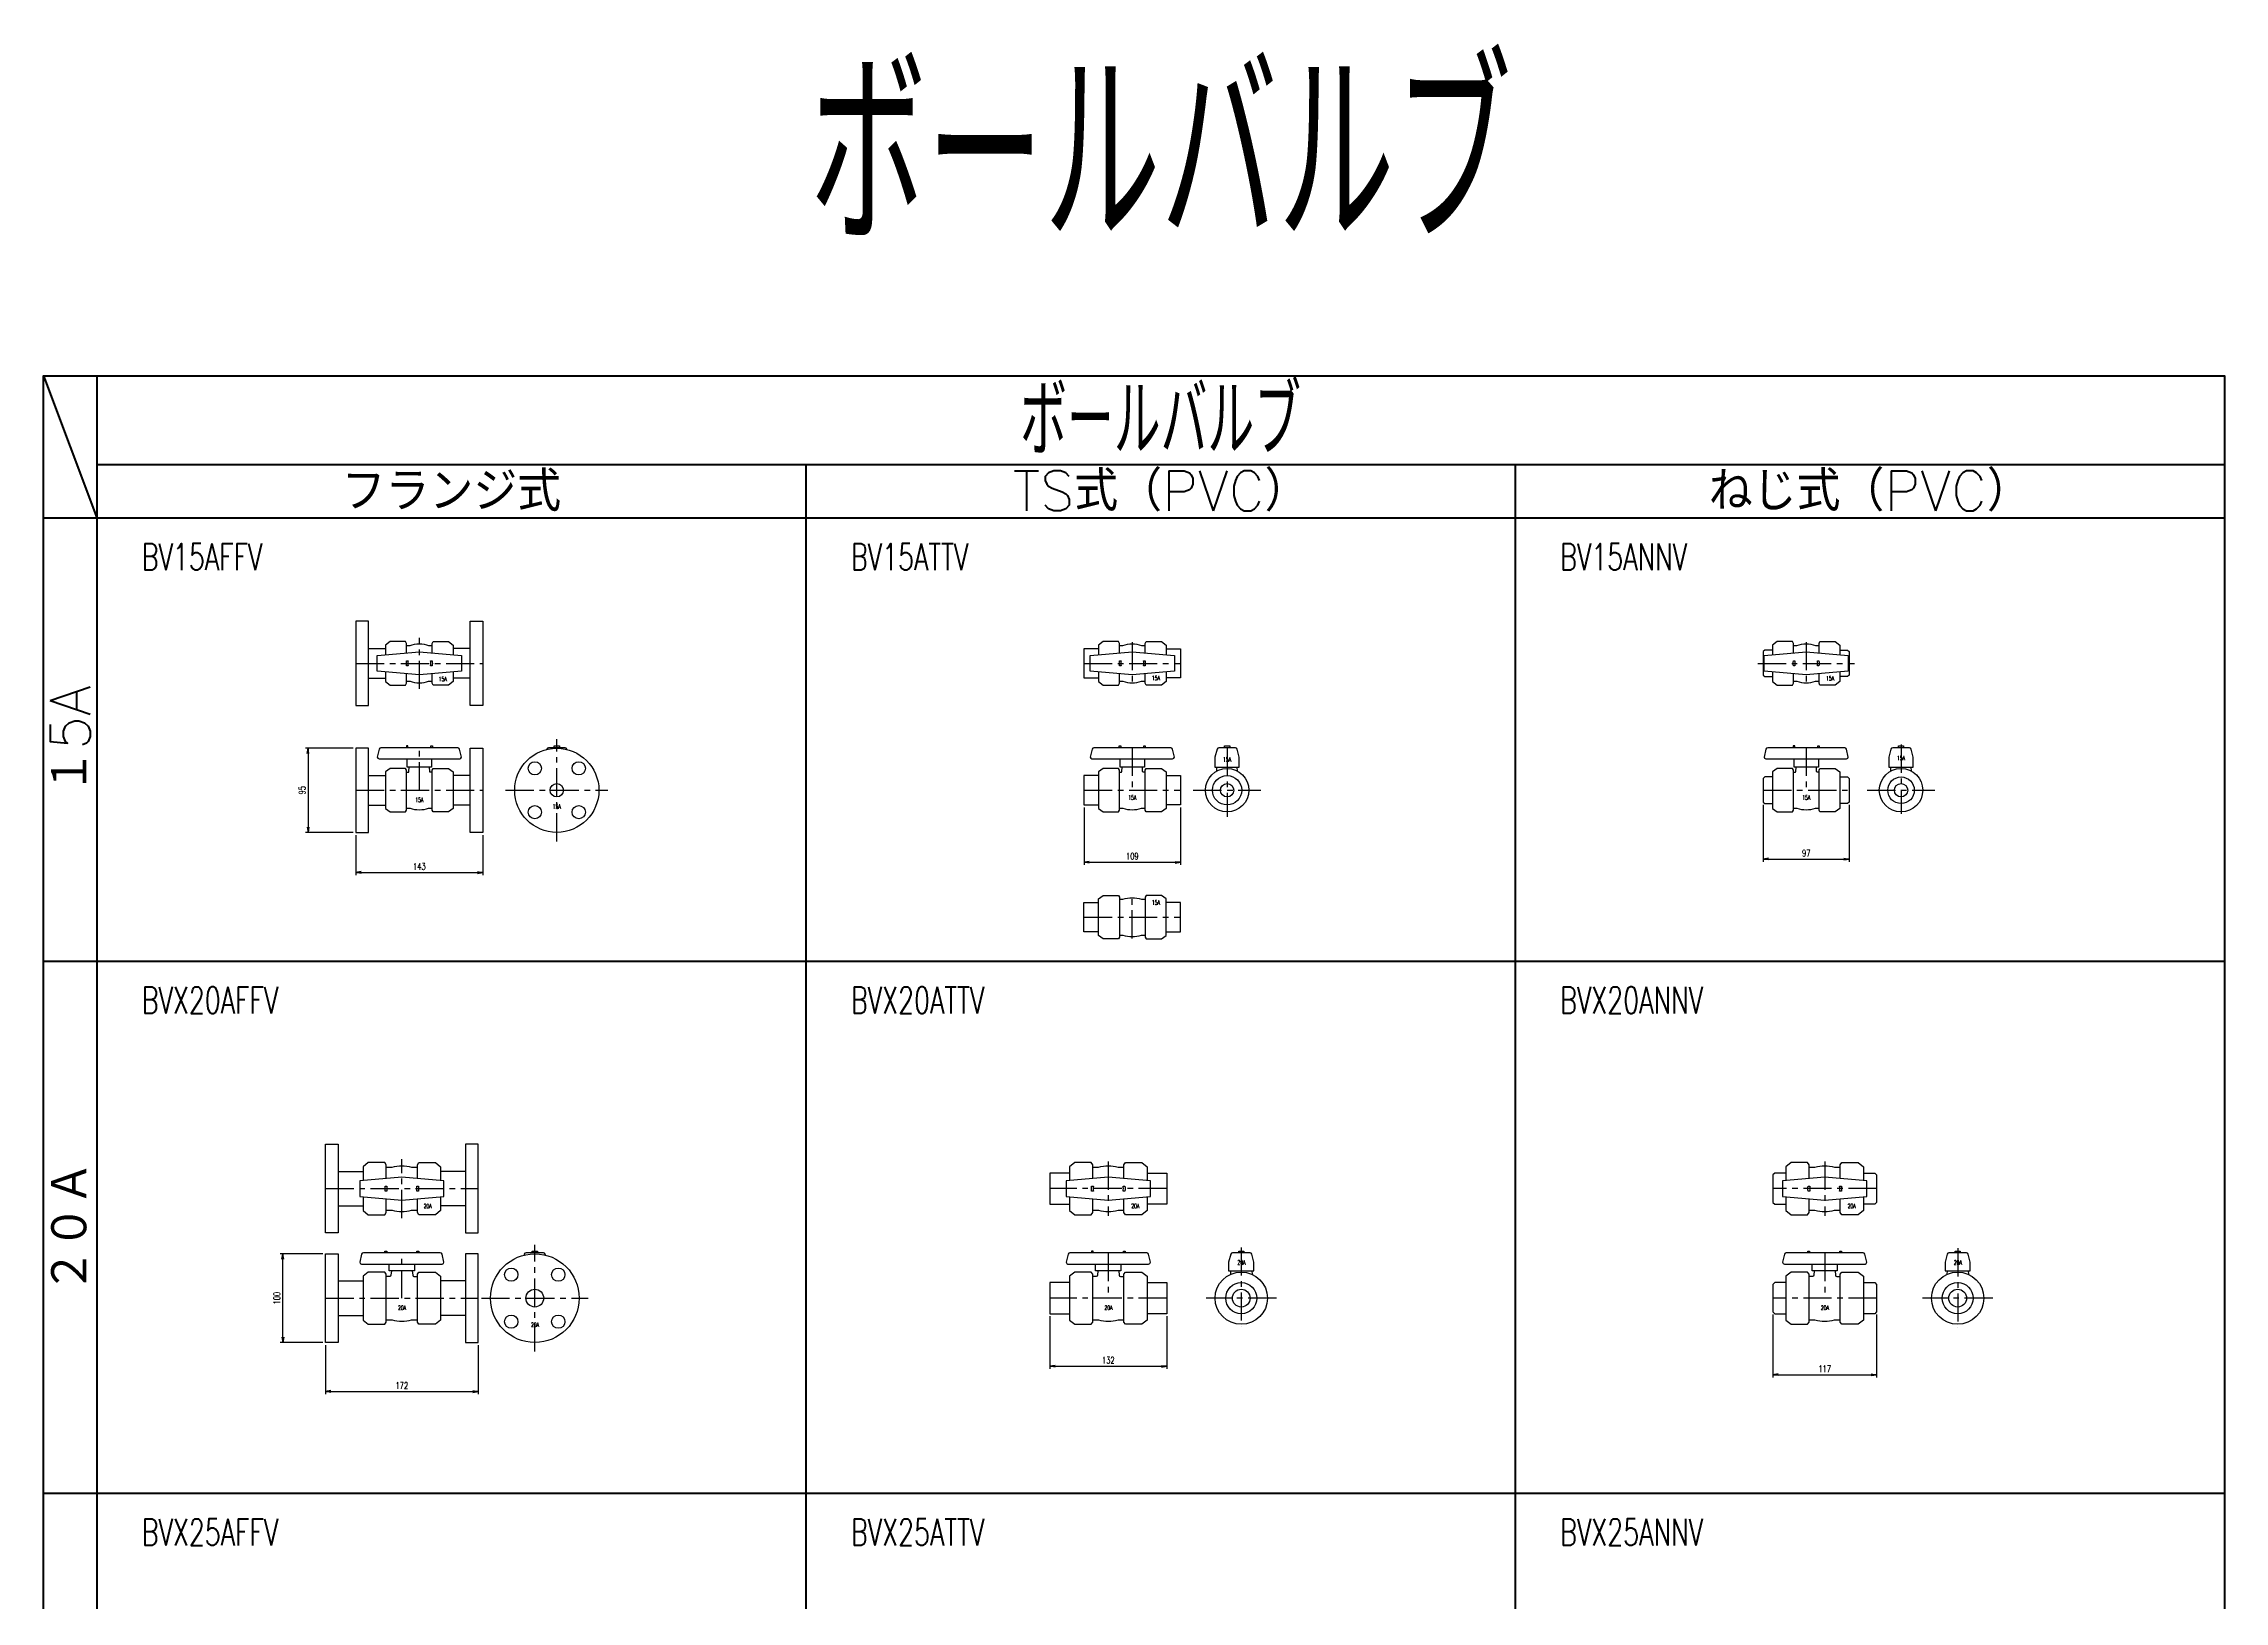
# Model space of a CAD drawing. Header units: millimetres. Extents: x 1711 to 90196, y -23291 to 8516.
# Drawn here: x 1711 to 4171, y -13076 to -11319 of the extents above; entities that cross this region are included whole.
import ezdxf

# ---------------------------------------------------------------- set-up
doc = ezdxf.new("R2010")
doc.units = ezdxf.units.MM
doc.header["$PDMODE"] = 35
doc.linetypes.add('CENTER', pattern=[50.8, 31.75, -6.35, 6.35, -6.35])
for name, color, linetype in [('CEN', 2, 'CENTER'), ('TEXT', 7, 'Continuous'), ('寸法', 2, 'Continuous'), ('配管-CVP', 4, 'Continuous')]:
    doc.layers.add(name, color=color, linetype=linetype)
doc.layers.add('line', color=153, linetype='Continuous', lineweight=50)
doc.styles.add('kpk', font='romans.shx', dxfattribs={"width": 0.7, "bigfont": 'extfont2.shx'})
doc.styles.get("Standard").update_dxf_attribs({"font": 'romans.shx', "bigfont": 'extfont.shx'})
doc.dimstyles.new('KPK-3', dxfattribs={"dimscale": 3, "dimtxt": 2.5, "dimasz": 2, "dimexe": 1, "dimexo": 1, "dimgap": 1, "dimtad": 3, "dimdec": 1, "dimdsep": 46, "dimtxsty": 'kpk', "dimblk": 'OPEN', "dimcen": 2.5, "dimclrd": 2, "dimclre": 2, "dimclrt": 4, "dimadec": 1, "dimazin": 2, "dimtfac": 1, "dimtdec": 1, "dimtmove": 0, "dimatfit": 2, "dimldrblk": 'OPEN', "dimfxl": 0, "dimlwd": -1, "dimlwe": -1, "dimarcsym": 0})

# ---------------------------------------------------------------- blocks, each defined once
blk = doc.blocks.new('_Open')
at = {"color": 0, "linetype": 'ByBlock', "lineweight": -2}
for p, q in [((-1, 0.17), (0, 0)), ((-1, -0.17), (0, 0)), ((0, 0), (-1, 0))]:
    blk.add_line(p, q, dxfattribs=at)
blk = doc.blocks.new('*D3297')
at = {"layer": 'Defpoints', "color": 0, "transparency": 16777216}
for p in [(2063, -12208.4), (2206, -12208.4), (2206, -12253.6)]:
    blk.add_point(p, dxfattribs=at)
at = {"layer": '寸法', "color": 2, "transparency": 16777216}
for p, q in [((2063, -12211.4), (2063, -12256.6)), ((2206, -12211.4), (2206, -12256.6)), ((2069, -12253.6), (2200, -12253.6))]:
    blk.add_line(p, q, dxfattribs=at)
at = {"layer": '寸法', "color": 2, "transparency": 16777216, "xscale": 6, "yscale": 6, "zscale": 6, "rotation": 180}
blk.add_blockref('_Open', (2063, -12253.6), dxfattribs=at)
at = {"layer": '寸法', "color": 2, "transparency": 16777216, "xscale": 6, "yscale": 6, "zscale": 6}
blk.add_blockref('_Open', (2206, -12253.6), dxfattribs=at)
at = {"layer": '寸法', "color": 4, "transparency": 16777216, "insert": (2134.5, -12246.8), "char_height": 7.5, "attachment_point": 5, "style": 'kpk', "bg_fill": 3, "box_fill_scale": 1.1, "bg_fill_color": 256, "bg_fill_true_color": 13158600, "bg_fill_transparency": 0}
blk.add_mtext('143', dxfattribs=at)
blk = doc.blocks.new('*D3306')
at = {"layer": 'Defpoints', "color": 0, "transparency": 16777216}
for p in [(2063, -12113.4), (2009, -12208.4), (2063, -12208.4)]:
    blk.add_point(p, dxfattribs=at)
at = {"layer": '寸法', "color": 2, "transparency": 16777216}
for p, q in [((2060, -12113.4), (2006, -12113.4)), ((2009, -12119.4), (2009, -12202.4)), ((2060, -12208.4), (2006, -12208.4))]:
    blk.add_line(p, q, dxfattribs=at)
at = {"layer": '寸法', "color": 2, "transparency": 16777216, "xscale": 6, "yscale": 6, "zscale": 6}
for p, rotation in [((2009, -12113.4), 90), ((2009, -12208.4), 270)]:
    blk.add_blockref('_Open', p, dxfattribs=dict(at, rotation=rotation))
at = {"layer": '寸法', "color": 4, "transparency": 16777216, "insert": (2002.3, -12160.9), "char_height": 7.5, "attachment_point": 5, "rotation": 90, "style": 'kpk', "bg_fill": 3, "box_fill_scale": 1.1, "bg_fill_color": 256, "bg_fill_true_color": 13158600, "bg_fill_transparency": 0}
blk.add_mtext('95', dxfattribs=at)
blk = doc.blocks.new('*D3307')
at = {"layer": 'Defpoints', "color": 0, "transparency": 16777216}
for p in [(2028.8, -12783.7), (2200.8, -12783.7), (2200.8, -12839)]:
    blk.add_point(p, dxfattribs=at)
at = {"layer": '寸法', "color": 2, "transparency": 16777216}
for p, q in [((2028.8, -12786.7), (2028.8, -12842)), ((2200.8, -12786.7), (2200.8, -12842)), ((2034.8, -12839), (2194.8, -12839))]:
    blk.add_line(p, q, dxfattribs=at)
at = {"layer": '寸法', "color": 2, "transparency": 16777216, "xscale": 6, "yscale": 6, "zscale": 6, "rotation": 180}
blk.add_blockref('_Open', (2028.8, -12839), dxfattribs=at)
at = {"layer": '寸法', "color": 2, "transparency": 16777216, "xscale": 6, "yscale": 6, "zscale": 6}
blk.add_blockref('_Open', (2200.8, -12839), dxfattribs=at)
at = {"layer": '寸法', "color": 4, "transparency": 16777216, "insert": (2114.8, -12832.3), "char_height": 7.5, "attachment_point": 5, "style": 'kpk', "bg_fill": 3, "box_fill_scale": 1.1, "bg_fill_color": 256, "bg_fill_true_color": 13158600, "bg_fill_transparency": 0}
blk.add_mtext('172', dxfattribs=at)
blk = doc.blocks.new('*D3308')
at = {"layer": 'Defpoints', "color": 0, "transparency": 16777216}
for p in [(1980.6, -12683.7), (2028.8, -12683.7), (2028.8, -12783.7)]:
    blk.add_point(p, dxfattribs=at)
at = {"layer": '寸法', "color": 2, "transparency": 16777216}
for p, q in [((2025.8, -12683.7), (1977.6, -12683.7)), ((1980.6, -12777.7), (1980.6, -12689.7)), ((2025.8, -12783.7), (1977.6, -12783.7))]:
    blk.add_line(p, q, dxfattribs=at)
at = {"layer": '寸法', "color": 2, "transparency": 16777216, "xscale": 6, "yscale": 6, "zscale": 6}
for p, rotation in [((1980.6, -12683.7), 90), ((1980.6, -12783.7), 270)]:
    blk.add_blockref('_Open', p, dxfattribs=dict(at, rotation=rotation))
at = {"layer": '寸法', "color": 4, "transparency": 16777216, "insert": (1973.9, -12733.7), "char_height": 7.5, "attachment_point": 5, "rotation": 90, "style": 'kpk', "bg_fill": 3, "box_fill_scale": 1.1, "bg_fill_color": 256, "bg_fill_true_color": 13158600, "bg_fill_transparency": 0}
blk.add_mtext('100', dxfattribs=at)
blk = doc.blocks.new('*D3322')
at = {"layer": 'Defpoints', "color": 0, "transparency": 16777216}
for p in [(2884.3, -12177.4), (2993.3, -12177.4), (2993.3, -12242.1)]:
    blk.add_point(p, dxfattribs=at)
at = {"layer": '寸法', "color": 2, "transparency": 16777216}
for p, q in [((2884.3, -12180.4), (2884.3, -12245.1)), ((2993.3, -12180.4), (2993.3, -12245.1)), ((2890.3, -12242.1), (2987.3, -12242.1))]:
    blk.add_line(p, q, dxfattribs=at)
at = {"layer": '寸法', "color": 2, "transparency": 16777216, "xscale": 6, "yscale": 6, "zscale": 6, "rotation": 180}
blk.add_blockref('_Open', (2884.3, -12242.1), dxfattribs=at)
at = {"layer": '寸法', "color": 2, "transparency": 16777216, "xscale": 6, "yscale": 6, "zscale": 6}
blk.add_blockref('_Open', (2993.3, -12242.1), dxfattribs=at)
at = {"layer": '寸法', "color": 4, "transparency": 16777216, "insert": (2938.8, -12235.3), "char_height": 7.5, "attachment_point": 5, "style": 'kpk', "bg_fill": 3, "box_fill_scale": 1.1, "bg_fill_color": 256, "bg_fill_true_color": 13158600, "bg_fill_transparency": 0}
blk.add_mtext('109', dxfattribs=at)
blk = doc.blocks.new('*D3323')
at = {"layer": 'Defpoints', "color": 0, "transparency": 16777216}
for p in [(2845.7, -12751.2), (2977.7, -12751.2), (2977.7, -12810.6)]:
    blk.add_point(p, dxfattribs=at)
at = {"layer": '寸法', "color": 2, "transparency": 16777216}
for p, q in [((2845.7, -12754.2), (2845.7, -12813.6)), ((2977.7, -12754.2), (2977.7, -12813.6)), ((2851.7, -12810.6), (2971.7, -12810.6))]:
    blk.add_line(p, q, dxfattribs=at)
at = {"layer": '寸法', "color": 2, "transparency": 16777216, "xscale": 6, "yscale": 6, "zscale": 6, "rotation": 180}
blk.add_blockref('_Open', (2845.7, -12810.6), dxfattribs=at)
at = {"layer": '寸法', "color": 2, "transparency": 16777216, "xscale": 6, "yscale": 6, "zscale": 6}
blk.add_blockref('_Open', (2977.7, -12810.6), dxfattribs=at)
at = {"layer": '寸法', "color": 4, "transparency": 16777216, "insert": (2911.7, -12803.8), "char_height": 7.5, "attachment_point": 5, "style": 'kpk', "bg_fill": 3, "box_fill_scale": 1.1, "bg_fill_color": 256, "bg_fill_true_color": 13158600, "bg_fill_transparency": 0}
blk.add_mtext('132', dxfattribs=at)
blk = doc.blocks.new('*D3331')
at = {"layer": 'Defpoints', "color": 0, "transparency": 16777216}
for p in [(3650.5, -12174.2), (3747.5, -12174.2), (3747.5, -12238.5)]:
    blk.add_point(p, dxfattribs=at)
at = {"layer": '寸法', "color": 2, "transparency": 16777216}
for p, q in [((3650.5, -12177.2), (3650.5, -12241.5)), ((3747.5, -12177.2), (3747.5, -12241.5)), ((3656.5, -12238.5), (3741.5, -12238.5))]:
    blk.add_line(p, q, dxfattribs=at)
at = {"layer": '寸法', "color": 2, "transparency": 16777216, "xscale": 6, "yscale": 6, "zscale": 6, "rotation": 180}
blk.add_blockref('_Open', (3650.5, -12238.5), dxfattribs=at)
at = {"layer": '寸法', "color": 2, "transparency": 16777216, "xscale": 6, "yscale": 6, "zscale": 6}
blk.add_blockref('_Open', (3747.5, -12238.5), dxfattribs=at)
at = {"layer": '寸法', "color": 4, "transparency": 16777216, "insert": (3699, -12231.8), "char_height": 7.5, "attachment_point": 5, "style": 'kpk', "bg_fill": 3, "box_fill_scale": 1.1, "bg_fill_color": 256, "bg_fill_true_color": 13158600, "bg_fill_transparency": 0}
blk.add_mtext('97', dxfattribs=at)
blk = doc.blocks.new('*D3332')
at = {"layer": 'Defpoints', "color": 0, "transparency": 16777216}
for p in [(3661.3, -12749.2), (3778.3, -12749.2), (3778.3, -12820.1)]:
    blk.add_point(p, dxfattribs=at)
at = {"layer": '寸法', "color": 2, "transparency": 16777216}
for p, q in [((3661.3, -12752.2), (3661.3, -12823.1)), ((3778.3, -12752.2), (3778.3, -12823.1)), ((3667.3, -12820.1), (3772.3, -12820.1))]:
    blk.add_line(p, q, dxfattribs=at)
at = {"layer": '寸法', "color": 2, "transparency": 16777216, "xscale": 6, "yscale": 6, "zscale": 6, "rotation": 180}
blk.add_blockref('_Open', (3661.3, -12820.1), dxfattribs=at)
at = {"layer": '寸法', "color": 2, "transparency": 16777216, "xscale": 6, "yscale": 6, "zscale": 6}
blk.add_blockref('_Open', (3778.3, -12820.1), dxfattribs=at)
at = {"layer": '寸法', "color": 4, "transparency": 16777216, "insert": (3719.8, -12813.4), "char_height": 7.5, "attachment_point": 5, "style": 'kpk', "bg_fill": 3, "box_fill_scale": 1.1, "bg_fill_color": 256, "bg_fill_true_color": 13158600, "bg_fill_transparency": 0}
blk.add_mtext('117', dxfattribs=at)
blk = doc.blocks.new('A$Cd67566da')
at = {"layer": 'line'}
for p, q in [((60, 0), (60, -6710)), ((60, -100), (2460, -100)), ((860, -100), (860, -6710)), ((1660, -100), (1660, -6710)), ((0, -160), (2460, -160)), ((0, -660), (2460, -660)), ((0, -1260), (2460, -1260))]:
    blk.add_line(p, q, dxfattribs=at)
blk.add_lwpolyline([(0, 0), (2460, 0), (2460, -6710), (0, -6710), (0, 0), (60, -160)], dxfattribs=at)
for s, insert, char_height, attachment_point in [('{\\W0.6;ボールバルブ}', (1260, -50), 80, 5), ('フランジ式', (460, -130), 45, 5), ('TS式（PVC）', (1260, -130), 45, 5), ('ねじ式（PVC）', (2060, -130), 45, 5), ('{\\W0.7;BV15AFFV}', (110.7, -204.1), 30, 4), ('{\\W0.7;BV15ATTV}', (910.7, -204.1), 30, 4), ('{\\W0.7;BV15ANNV}', (1710.7, -204.1), 30, 4), ('{\\W0.7;BVX20AFFV}', (110.7, -704.1), 30, 4), ('{\\W0.7;BVX20ATTV}', (910.7, -704.1), 30, 4), ('{\\W0.7;BVX20ANNV}', (1710.7, -704.1), 30, 4), ('{\\W0.7;BVX25AFFV}', (110.7, -1304.1), 30, 4), ('{\\W0.7;BVX25ATTV}', (910.7, -1304.1), 30, 4), ('{\\W0.7;BVX25ANNV}', (1710.7, -1304.1), 30, 4)]:
    blk.add_mtext(s, dxfattribs=dict(at, insert=insert, char_height=char_height, attachment_point=attachment_point))
at = {"layer": 'line', "char_height": 45, "attachment_point": 5, "rotation": 90}
for s, insert in [('１5A', (30, -410)), ('２０Ａ', (30, -960))]:
    blk.add_mtext(s, dxfattribs=dict(at, insert=insert))

msp = doc.modelspace()

# ---------------------------------------------------------------- linework, layer by layer
at = {"layer": 'CEN'}
for p, q in [((2134.5356, -12046.5171), (2134.5356, -11988.9171)), ((2938.7597, -11993.7171), (2938.7597, -12041.7171)), ((3698.9783, -11993.7171), (3698.9783, -12041.7171)), ((2063.0356, -12017.7171), (2206.0356, -12017.7171)), ((2884.2597, -12017.7171), (2993.2597, -12017.7171)), ((3644.4783, -12017.7171), (3753.4783, -12017.7171)), ((2289.5648, -12218.6042), (2289.5648, -12103.1306)), ((2134.5356, -12160.8674), (2134.5356, -12112.8674)), ((2938.7597, -12112.8674), (2938.7597, -12160.8674)), ((3045.7189, -12112.8674), (3045.7189, -12190.7726)), ((3698.9783, -12112.8674), (3698.9783, -12160.8674)), ((3805.9375, -12109.4388), (3805.9375, -12187.344)), ((2063.0356, -12160.8674), (2206.0356, -12160.8674)), ((2231.828, -12160.8674), (2347.3016, -12160.8674)), ((2884.2597, -12160.8674), (2993.2597, -12160.8674)), ((3007.5689, -12160.8674), (3083.8689, -12160.8674)), ((3650.4783, -12160.8674), (3747.4783, -12160.8674)), ((3767.7875, -12160.8674), (3844.0875, -12160.8674)), ((2938.7597, -12328.0178), (2938.7597, -12280.0178)), ((2884.2597, -12304.0178), (2993.2597, -12304.0178)), ((2114.775, -12643.3616), (2114.775, -12577.0616)), ((2911.6984, -12579.6116), (2911.6984, -12640.8116)), ((3719.8267, -12579.6116), (3719.8267, -12640.8116)), ((2028.775, -12610.2116), (2200.775, -12610.2116)), ((2977.6984, -12610.2116), (2845.6984, -12610.2116)), ((3778.3267, -12610.2116), (3661.3267, -12610.2116)), ((2114.775, -12733.7175), (2114.775, -12682.7175)), ((2264.775, -12793.9175), (2264.775, -12673.5175)), ((2911.6984, -12682.7175), (2911.6984, -12733.7175)), ((3061.6984, -12676.4366), (3061.6984, -12765.4366)), ((3719.8267, -12682.7175), (3719.8267, -12733.7175)), ((3869.8267, -12677.4971), (3869.8267, -12766.4971)), ((2028.775, -12733.7175), (2200.775, -12733.7175)), ((2204.575, -12733.7175), (2324.975, -12733.7175)), ((2977.6984, -12733.7175), (2845.6984, -12733.7175)), ((3101.2984, -12733.7175), (3022.0984, -12733.7175)), ((3778.3267, -12733.7175), (3661.3267, -12733.7175)), ((3909.4267, -12733.7175), (3830.2267, -12733.7175))]:
    msp.add_line(p, q, dxfattribs=at)
at = {"layer": '配管-CVP', "color": 0, "linetype": 'ByBlock'}
for p, q in [((2077.0356, -12001.0671), (2096.4605, -12001.0671)), ((2192.0356, -12001.0671), (2172.6107, -12001.0671)), ((2077.0356, -12034.3671), (2096.4605, -12034.3671)), ((2192.0356, -12034.3671), (2172.6107, -12034.3671)), ((2077.0356, -12144.2174), (2096.4605, -12144.2174)), ((2192.0356, -12144.2174), (2172.6107, -12144.2174)), ((3034.0992, -12139.2982), (3034.2538, -12134.8674)), ((3057.3387, -12139.2982), (3057.184, -12134.8674)), ((3794.3178, -12139.2982), (3794.4724, -12134.8674)), ((3817.5573, -12139.2982), (3817.4026, -12134.8674)), ((2077.0356, -12177.5174), (2096.4605, -12177.5174)), ((2192.0356, -12177.5174), (2172.6107, -12177.5174)), ((2042.775, -12590.7616), (2071.0418, -12590.7616)), ((2186.775, -12590.7616), (2158.5082, -12590.7616)), ((2042.775, -12629.6616), (2071.0418, -12629.6616)), ((2186.775, -12629.6616), (2158.5082, -12629.6616)), ((2042.775, -12714.2675), (2071.0418, -12714.2675)), ((2186.775, -12714.2675), (2158.5082, -12714.2675)), ((3049.7333, -12702.7175), (3049.5902, -12706.8169)), ((3073.6635, -12702.7175), (3073.8065, -12706.8169)), ((3857.8617, -12702.7175), (3857.7185, -12706.8169)), ((3881.7918, -12702.7175), (3881.9349, -12706.8169)), ((2042.775, -12753.1675), (2071.0418, -12753.1675)), ((2186.775, -12753.1675), (2158.5082, -12753.1675))]:
    msp.add_line(p, q, dxfattribs=at)
for points in [[(2077.0356, -11970.2171), (2063.0356, -11970.2171), (2063.0356, -12065.2171), (2077.0356, -12065.2171)], [(2192.0356, -11970.2171), (2206.0356, -11970.2171), (2206.0356, -12065.2171), (2192.0356, -12065.2171)], [(2182.0356, -12008.7174), (2182.0356, -12026.7168), (2134.5356, -12030.7171), (2087.0356, -12026.7168), (2087.0356, -12008.7174), (2134.5356, -12004.7171)], [(2986.2597, -12008.7174), (2986.2597, -12026.7168), (2938.7597, -12030.7171), (2891.2597, -12026.7168), (2891.2597, -12008.7174), (2938.7597, -12004.7171)], [(3746.4783, -12008.7174), (3746.4783, -12026.7168), (3698.9783, -12030.7171), (3651.4783, -12026.7168), (3651.4783, -12008.7174), (3698.9783, -12004.7171)], [(2077.0356, -12113.3674), (2063.0356, -12113.3674), (2063.0356, -12208.3674), (2077.0356, -12208.3674)], [(2192.0356, -12113.3674), (2206.0356, -12113.3674), (2206.0356, -12208.3674), (2192.0356, -12208.3674)], [(2119.0605, -12136.3674), (2101.747, -12136.3674), (2096.4605, -12140.2174), (2096.4605, -12181.5174), (2101.747, -12185.3674), (2119.0605, -12185.3674), (2120.0605, -12183.3674), (2120.0605, -12138.3674)], [(2150.0107, -12136.3674), (2167.3241, -12136.3674), (2172.6107, -12140.2174), (2172.6107, -12181.5174), (2167.3241, -12185.3674), (2150.0107, -12185.3674), (2149.0107, -12183.3674), (2149.0107, -12138.3674)], [(2923.2846, -12136.3674), (2905.9711, -12136.3674), (2900.6846, -12140.2174), (2900.6846, -12181.5174), (2905.9711, -12185.3674), (2923.2846, -12185.3674), (2924.2846, -12183.3674), (2924.2846, -12138.3674)], [(2954.2348, -12136.3674), (2971.5482, -12136.3674), (2976.8348, -12140.2174), (2976.8348, -12181.5174), (2971.5482, -12185.3674), (2954.2348, -12185.3674), (2953.2348, -12183.3674), (2953.2348, -12138.3674)], [(3683.5032, -12136.3674), (3666.1897, -12136.3674), (3660.9032, -12140.2174), (3660.9032, -12181.5174), (3666.1897, -12185.3674), (3683.5032, -12185.3674), (3684.5032, -12183.3674), (3684.5032, -12138.3674)], [(3714.4534, -12136.3674), (3731.7668, -12136.3674), (3737.0534, -12140.2174), (3737.0534, -12181.5174), (3731.7668, -12185.3674), (3714.4534, -12185.3674), (3713.4534, -12183.3674), (3713.4534, -12138.3674)], [(2923.2846, -12328.5178), (2905.9711, -12328.5178), (2900.6846, -12324.6678), (2900.6846, -12283.3678), (2905.9711, -12279.5178), (2923.2846, -12279.5178), (2924.2846, -12281.5178), (2924.2846, -12326.5178)], [(2954.2348, -12328.5178), (2971.5482, -12328.5178), (2976.8348, -12324.6678), (2976.8348, -12283.3678), (2971.5482, -12279.5178), (2954.2348, -12279.5178), (2953.2348, -12281.5178), (2953.2348, -12326.5178)], [(2042.775, -12560.2116), (2042.775, -12660.2116), (2028.775, -12660.2116), (2028.775, -12560.2116)], [(2186.775, -12560.2116), (2186.775, -12660.2116), (2200.775, -12660.2116), (2200.775, -12560.2116)], [(2067.275, -12619.2113), (2114.775, -12623.2116), (2162.275, -12619.2113), (2162.275, -12601.2119), (2114.775, -12597.2116), (2067.275, -12601.2119)], [(2864.1984, -12619.2113), (2911.6984, -12623.2116), (2959.1984, -12619.2113), (2959.1984, -12601.2119), (2911.6984, -12597.2116), (2864.1984, -12601.2119)], [(3672.3267, -12619.2113), (3719.8267, -12623.2116), (3767.3267, -12619.2113), (3767.3267, -12601.2119), (3719.8267, -12597.2116), (3672.3267, -12601.2119)], [(2042.775, -12683.7175), (2042.775, -12783.7175), (2028.775, -12783.7175), (2028.775, -12683.7175)], [(2186.775, -12683.7175), (2186.775, -12783.7175), (2200.775, -12783.7175), (2200.775, -12683.7175)], [(2095.4418, -12704.2175), (2076.8464, -12704.2175), (2071.0418, -12709.0175), (2071.0418, -12758.4175), (2076.8464, -12763.2175), (2095.4418, -12763.2175), (2097.2418, -12760.7175), (2097.2418, -12706.7175)], [(2134.1082, -12704.2175), (2152.7035, -12704.2175), (2158.5082, -12709.0175), (2158.5082, -12758.4175), (2152.7035, -12763.2175), (2134.1082, -12763.2175), (2132.3082, -12760.7175), (2132.3082, -12706.7175)], [(2892.3652, -12704.2175), (2873.7698, -12704.2175), (2867.9652, -12709.0175), (2867.9652, -12758.4175), (2873.7698, -12763.2175), (2892.3652, -12763.2175), (2894.1652, -12760.7175), (2894.1652, -12706.7175)], [(2931.0316, -12704.2175), (2949.6269, -12704.2175), (2955.4316, -12709.0175), (2955.4316, -12758.4175), (2949.6269, -12763.2175), (2931.0316, -12763.2175), (2929.2316, -12760.7175), (2929.2316, -12706.7175)], [(3700.4935, -12704.2175), (3681.8982, -12704.2175), (3676.0935, -12709.0175), (3676.0935, -12758.4175), (3681.8982, -12763.2175), (3700.4935, -12763.2175), (3702.2935, -12760.7175), (3702.2935, -12706.7175)], [(3739.1599, -12704.2175), (3757.7553, -12704.2175), (3763.5599, -12709.0175), (3763.5599, -12758.4175), (3757.7553, -12763.2175), (3739.1599, -12763.2175), (3737.3599, -12760.7175), (3737.3599, -12706.7175)]]:
    msp.add_lwpolyline(points, close=True, dxfattribs=at)
for points in [[(2120.0605, -12005.9361), (2120.0605, -11995.2171), (2119.0605, -11993.2171), (2101.747, -11993.2171), (2096.4605, -11997.0671), (2096.4605, -12007.9236)], [(2149.0107, -12005.9361), (2149.0107, -11995.2171), (2150.0107, -11993.2171), (2167.3241, -11993.2171), (2172.6107, -11997.0671), (2172.6107, -12007.9236)], [(2900.6846, -12001.2171), (2884.2597, -12001.2171), (2884.2597, -12034.2171), (2900.6846, -12034.2171)], [(2924.2846, -12005.9361), (2924.2846, -11995.2171), (2923.2846, -11993.2171), (2905.9711, -11993.2171), (2900.6846, -11997.0671), (2900.6846, -12007.9236)], [(2953.2348, -12005.9361), (2953.2348, -11995.2171), (2954.2348, -11993.2171), (2971.5482, -11993.2171), (2976.8348, -11997.0671), (2976.8348, -12007.9236)], [(2976.8348, -12001.2171), (2993.2597, -12001.2171), (2993.2597, -12034.2171), (2976.8348, -12034.2171)], [(3660.9032, -12002.7171), (3652.2997, -12002.7171), (3650.4783, -12004.4171), (3650.4783, -12031.0171), (3652.2997, -12032.7171), (3660.9032, -12032.7171)], [(3684.5032, -12005.9361), (3684.5032, -11995.2171), (3683.5032, -11993.2171), (3666.1897, -11993.2171), (3660.9032, -11997.0671), (3660.9032, -12007.9236)], [(3713.4534, -12005.9361), (3713.4534, -11995.2171), (3714.4534, -11993.2171), (3731.7668, -11993.2171), (3737.0534, -11997.0671), (3737.0534, -12007.9236)], [(3737.0534, -12002.7171), (3745.6568, -12002.7171), (3747.4783, -12004.4171), (3747.4783, -12031.0171), (3745.6568, -12032.7171), (3737.0534, -12032.7171)], [(2096.4605, -12027.5105), (2096.4605, -12038.3671), (2101.747, -12042.2171), (2119.0605, -12042.2171), (2120.0605, -12040.2171), (2120.0605, -12029.498)], [(2172.6107, -12027.5105), (2172.6107, -12038.3671), (2167.3241, -12042.2171), (2150.0107, -12042.2171), (2149.0107, -12040.2171), (2149.0107, -12029.498)], [(2900.6846, -12027.5105), (2900.6846, -12038.3671), (2905.9711, -12042.2171), (2923.2846, -12042.2171), (2924.2846, -12040.2171), (2924.2846, -12029.498)], [(2976.8348, -12027.5105), (2976.8348, -12038.3671), (2971.5482, -12042.2171), (2954.2348, -12042.2171), (2953.2348, -12040.2171), (2953.2348, -12029.498)], [(3660.9032, -12027.5105), (3660.9032, -12038.3671), (3666.1897, -12042.2171), (3683.5032, -12042.2171), (3684.5032, -12040.2171), (3684.5032, -12029.498)], [(3737.0534, -12027.5105), (3737.0534, -12038.3671), (3731.7668, -12042.2171), (3714.4534, -12042.2171), (3713.4534, -12040.2171), (3713.4534, -12029.498)], [(2121.5356, -12112.8674), (2121.5356, -12110.8674), (2119.8856, -12110.8674), (2119.8856, -12112.8674)], [(2148.2856, -12125.3674), (2148.2856, -12134.8674), (2120.7856, -12134.8674), (2120.7856, -12125.3674)], [(2147.5356, -12112.8674), (2147.5356, -12110.8674), (2149.1856, -12110.8674), (2149.1856, -12112.8674)], [(2286.6648, -12112.8674), (2286.6648, -12110.8674), (2292.4648, -12110.8674), (2292.4648, -12112.8674)], [(2924.1097, -12112.8674), (2924.1097, -12110.8674), (2925.7597, -12110.8674), (2925.7597, -12112.8674)], [(2952.5097, -12125.3674), (2952.5097, -12134.8674), (2925.0097, -12134.8674), (2925.0097, -12125.3674)], [(2951.7597, -12112.8674), (2951.7597, -12110.8674), (2953.4097, -12110.8674), (2953.4097, -12112.8674)], [(3042.8189, -12112.8674), (3042.8189, -12110.8674), (3048.6189, -12110.8674), (3048.6189, -12112.8674)], [(3685.9783, -12112.8674), (3685.9783, -12110.8674), (3684.3283, -12110.8674), (3684.3283, -12112.8674)], [(3712.7283, -12125.3674), (3712.7283, -12134.8674), (3685.2283, -12134.8674), (3685.2283, -12125.3674)], [(3711.9783, -12112.8674), (3711.9783, -12110.8674), (3713.6283, -12110.8674), (3713.6283, -12112.8674)], [(3803.0375, -12112.8674), (3803.0375, -12110.8674), (3808.8375, -12110.8674), (3808.8375, -12112.8674)], [(2900.6846, -12144.3674), (2884.2597, -12144.3674), (2884.2597, -12177.3674), (2900.6846, -12177.3674)], [(2976.8348, -12144.3674), (2993.2597, -12144.3674), (2993.2597, -12177.3674), (2976.8348, -12177.3674)], [(3660.9032, -12145.8674), (3652.2997, -12145.8674), (3650.4783, -12147.5674), (3650.4783, -12174.1674), (3652.2997, -12175.8674), (3660.9032, -12175.8674)], [(3737.0534, -12145.8674), (3745.6568, -12145.8674), (3747.4783, -12147.5674), (3747.4783, -12174.1674), (3745.6568, -12175.8674), (3737.0534, -12175.8674)], [(2900.6846, -12320.5178), (2884.2597, -12320.5178), (2884.2597, -12287.5178), (2900.6846, -12287.5178)], [(2976.8348, -12320.5178), (2993.2597, -12320.5178), (2993.2597, -12287.5178), (2976.8348, -12287.5178)], [(2097.2418, -12598.6882), (2097.2418, -12583.2116), (2095.4418, -12580.7116), (2076.8464, -12580.7116), (2071.0418, -12585.5116), (2071.0418, -12600.8947)], [(2132.3082, -12598.6882), (2132.3082, -12583.2116), (2134.1082, -12580.7116), (2152.7035, -12580.7116), (2158.5082, -12585.5116), (2158.5082, -12600.8947)], [(2867.9652, -12592.7116), (2845.6984, -12592.7116), (2845.6984, -12627.7116), (2867.9652, -12627.7116)], [(2894.1652, -12598.6882), (2894.1652, -12583.2116), (2892.3652, -12580.7116), (2873.7698, -12580.7116), (2867.9652, -12585.5116), (2867.9652, -12600.8947)], [(2929.2316, -12598.6882), (2929.2316, -12583.2116), (2931.0316, -12580.7116), (2949.6269, -12580.7116), (2955.4316, -12585.5116), (2955.4316, -12600.8947)], [(2955.4316, -12592.7116), (2977.6984, -12592.7116), (2977.6984, -12627.7116), (2955.4316, -12627.7116)], [(3676.0935, -12592.7116), (3663.4444, -12592.7116), (3661.3267, -12594.7116), (3661.3267, -12625.7116), (3663.4444, -12627.7116), (3676.0935, -12627.7116)], [(3702.2935, -12598.6882), (3702.2935, -12583.2116), (3700.4935, -12580.7116), (3681.8982, -12580.7116), (3676.0935, -12585.5116), (3676.0935, -12600.8947)], [(3737.3599, -12598.6882), (3737.3599, -12583.2116), (3739.1599, -12580.7116), (3757.7553, -12580.7116), (3763.5599, -12585.5116), (3763.5599, -12600.8947)], [(3763.5599, -12592.7116), (3776.2091, -12592.7116), (3778.3267, -12594.7116), (3778.3267, -12625.7116), (3776.2091, -12627.7116), (3763.5599, -12627.7116)], [(2071.0418, -12619.5286), (2071.0418, -12634.9116), (2076.8464, -12639.7116), (2095.4418, -12639.7116), (2097.2418, -12637.2116), (2097.2418, -12621.735)], [(2158.5082, -12619.5286), (2158.5082, -12634.9116), (2152.7035, -12639.7116), (2134.1082, -12639.7116), (2132.3082, -12637.2116), (2132.3082, -12621.735)], [(2867.9652, -12619.5286), (2867.9652, -12634.9116), (2873.7698, -12639.7116), (2892.3652, -12639.7116), (2894.1652, -12637.2116), (2894.1652, -12621.735)], [(2955.4316, -12619.5286), (2955.4316, -12634.9116), (2949.6269, -12639.7116), (2931.0316, -12639.7116), (2929.2316, -12637.2116), (2929.2316, -12621.735)], [(3676.0935, -12619.5286), (3676.0935, -12634.9116), (3681.8982, -12639.7116), (3700.4935, -12639.7116), (3702.2935, -12637.2116), (3702.2935, -12621.735)], [(3763.5599, -12619.5286), (3763.5599, -12634.9116), (3757.7553, -12639.7116), (3739.1599, -12639.7116), (3737.3599, -12637.2116), (3737.3599, -12621.735)], [(2095.775, -12682.7175), (2095.775, -12680.7175), (2097.775, -12680.7175), (2097.775, -12682.7175)], [(2131.775, -12682.7175), (2131.775, -12680.7175), (2133.775, -12680.7175), (2133.775, -12682.7175)], [(2261.875, -12682.7175), (2261.875, -12680.7175), (2267.675, -12680.7175), (2267.675, -12682.7175)], [(2894.6984, -12682.7175), (2894.6984, -12680.7175), (2892.6984, -12680.7175), (2892.6984, -12682.7175)], [(2928.6984, -12682.7175), (2928.6984, -12680.7175), (2930.6984, -12680.7175), (2930.6984, -12682.7175)], [(3058.7984, -12682.7175), (3058.7984, -12680.7175), (3064.5984, -12680.7175), (3064.5984, -12682.7175)], [(3700.8267, -12682.7175), (3700.8267, -12680.7175), (3702.8267, -12680.7175), (3702.8267, -12682.7175)], [(3736.8267, -12682.7175), (3736.8267, -12680.7175), (3738.8267, -12680.7175), (3738.8267, -12682.7175)], [(3866.9267, -12682.7175), (3866.9267, -12680.7175), (3872.7267, -12680.7175), (3872.7267, -12682.7175)], [(2129.025, -12695.2175), (2129.025, -12702.7175), (2100.525, -12702.7175), (2100.525, -12695.2175)], [(2867.9652, -12716.2175), (2845.6984, -12716.2175), (2845.6984, -12751.2175), (2867.9652, -12751.2175)], [(2925.9484, -12695.2175), (2925.9484, -12702.7175), (2897.4484, -12702.7175), (2897.4484, -12695.2175)], [(2955.4316, -12716.2175), (2977.6984, -12716.2175), (2977.6984, -12751.2175), (2955.4316, -12751.2175)], [(3676.0935, -12716.2175), (3663.4444, -12716.2175), (3661.3267, -12718.2175), (3661.3267, -12749.2175), (3663.4444, -12751.2175), (3676.0935, -12751.2175)], [(3734.0767, -12695.2175), (3734.0767, -12702.7175), (3705.5767, -12702.7175), (3705.5767, -12695.2175)], [(3763.5599, -12716.2175), (3776.2091, -12716.2175), (3778.3267, -12718.2175), (3778.3267, -12749.2175), (3776.2091, -12751.2175), (3763.5599, -12751.2175)]]:
    msp.add_lwpolyline(points, dxfattribs=at)
for points in [[(2120.0605, -11997.4671), (2124.0356, -11997.4671, -0.163335157), (2145.0356, -11997.4671), (2149.0107, -11997.4671)], [(2924.2846, -11997.4671), (2928.2597, -11997.4671, -0.163335157), (2949.2597, -11997.4671), (2953.2348, -11997.4671)], [(3684.5032, -11997.4671), (3688.4783, -11997.4671, -0.163335157), (3709.4783, -11997.4671), (3713.4534, -11997.4671)], [(2120.0605, -12037.9671), (2124.0356, -12037.9671, 0.163335157), (2145.0356, -12037.9671), (2149.0107, -12037.9671)], [(2924.2846, -12037.9671), (2928.2597, -12037.9671, 0.163335157), (2949.2597, -12037.9671), (2953.2348, -12037.9671)], [(3684.5032, -12037.9671), (3688.4783, -12037.9671, 0.163335157), (3709.4783, -12037.9671), (3713.4534, -12037.9671)], [(2301.0104, -12114.767), (2300.8986, -12114.3498, 0.339454259), (2298.9667, -12112.8674), (2280.163, -12112.8674, 0.339454259), (2278.2311, -12114.3498), (2278.1193, -12114.767)], [(2120.0605, -12140.6174), (2121.8342, -12140.6174, 0.40190938), (2122.8333, -12139.6596), (2123.0356, -12134.8674)], [(2149.0107, -12140.6174), (2147.237, -12140.6174, -0.40190938), (2146.2379, -12139.6596), (2146.0356, -12134.8674)], [(2924.2846, -12140.6174), (2926.0582, -12140.6174, 0.40190938), (2927.0574, -12139.6596), (2927.2597, -12134.8674)], [(2953.2348, -12140.6174), (2951.4611, -12140.6174, -0.40190938), (2950.462, -12139.6596), (2950.2597, -12134.8674)], [(3684.5032, -12140.6174), (3686.2768, -12140.6174, 0.40190938), (3687.276, -12139.6596), (3687.4783, -12134.8674)], [(3713.4534, -12140.6174), (3711.6797, -12140.6174, -0.40190938), (3710.6806, -12139.6596), (3710.4783, -12134.8674)], [(2120.0605, -12181.1174), (2124.0356, -12181.1174, 0.163335157), (2145.0356, -12181.1174), (2149.0107, -12181.1174)], [(2924.2846, -12181.1174), (2928.2597, -12181.1174, 0.163335157), (2949.2597, -12181.1174), (2953.2348, -12181.1174)], [(3684.5032, -12181.1174), (3688.4783, -12181.1174, 0.163335157), (3709.4783, -12181.1174), (3713.4534, -12181.1174)], [(2924.2846, -12283.7678), (2928.2597, -12283.7678, -0.163335157), (2949.2597, -12283.7678), (2953.2348, -12283.7678)], [(2924.2846, -12324.2678), (2928.2597, -12324.2678, 0.163335157), (2949.2597, -12324.2678), (2953.2348, -12324.2678)], [(2097.2418, -12585.8116), (2103.775, -12585.8116, -0.133277496), (2125.7749, -12585.8116), (2132.3082, -12585.8116)], [(2894.1652, -12585.8116), (2900.6985, -12585.8116, -0.133277496), (2922.6983, -12585.8116), (2929.2316, -12585.8116)], [(3702.2935, -12585.8116), (3708.8268, -12585.8116, -0.133277496), (3730.8267, -12585.8116), (3737.3599, -12585.8116)], [(2097.2418, -12634.6117), (2103.775, -12634.6117, 0.133277496), (2125.7749, -12634.6117), (2132.3082, -12634.6117)], [(2894.1652, -12634.6117), (2900.6985, -12634.6117, 0.133277496), (2922.6983, -12634.6117), (2929.2316, -12634.6117)], [(3702.2935, -12634.6117), (3708.8268, -12634.6117, 0.133277496), (3730.8267, -12634.6117), (3737.3599, -12634.6117)], [(2276.8779, -12685.2044), (2276.6087, -12684.1999, 0.339454259), (2274.6768, -12682.7175), (2254.8731, -12682.7175, 0.339454259), (2252.9412, -12684.1999), (2252.6721, -12685.2044)], [(2103.0744, -12702.7175), (2102.5505, -12707.9665, -0.385371911), (2101.0579, -12709.3175), (2097.2418, -12709.3175)], [(2126.4756, -12702.7175), (2126.9994, -12707.9665, 0.385371911), (2128.492, -12709.3175), (2132.3082, -12709.3175)], [(2899.9978, -12702.7175), (2899.474, -12707.9665, -0.385371911), (2897.9814, -12709.3175), (2894.1652, -12709.3175)], [(2923.399, -12702.7175), (2923.9228, -12707.9665, 0.385371911), (2925.4154, -12709.3175), (2929.2316, -12709.3175)], [(3708.1261, -12702.7175), (3707.6023, -12707.9665, -0.385371911), (3706.1097, -12709.3175), (3702.2935, -12709.3175)], [(3731.5273, -12702.7175), (3732.0512, -12707.9665, 0.385371911), (3733.5438, -12709.3175), (3737.3599, -12709.3175)], [(2097.2418, -12758.1176), (2103.775, -12758.1176, 0.133277496), (2125.7749, -12758.1176), (2132.3082, -12758.1176)], [(2894.1652, -12758.1176), (2900.6985, -12758.1176, 0.133277496), (2922.6983, -12758.1176), (2929.2316, -12758.1176)], [(3702.2935, -12758.1176), (3708.8268, -12758.1176, 0.133277496), (3730.8267, -12758.1176), (3737.3599, -12758.1176)]]:
    msp.add_lwpolyline(points, format="xyb", dxfattribs=at)
for points in [[(2121.8632, -12020.6171), (2120.1755, -12020.6171, -0.099965181), (2120.1755, -12014.8171), (2121.8632, -12014.8171, 0.112961732)], [(2148.8957, -12020.6171), (2147.208, -12020.6171, 0.112961732), (2147.208, -12014.8171), (2148.8957, -12014.8171, -0.099965181)], [(2926.0872, -12020.6171), (2924.3996, -12020.6171, -0.099965181), (2924.3996, -12014.8171), (2926.0872, -12014.8171, 0.112961732)], [(2953.1198, -12020.6171), (2951.4321, -12020.6171, 0.112961732), (2951.4321, -12014.8171), (2953.1198, -12014.8171, -0.099965181)], [(3686.3058, -12020.6171), (3684.6182, -12020.6171, -0.099965181), (3684.6182, -12014.8171), (3686.3058, -12014.8171, 0.112961732)], [(3713.3384, -12020.6171), (3711.6507, -12020.6171, 0.112961732), (3711.6507, -12014.8171), (3713.3384, -12014.8171, -0.099965181)], [(2087.0356, -12123.3674, 0.414213562), (2089.0356, -12125.3674), (2180.0356, -12125.3674, 0.414213562), (2182.0356, -12123.3674), (2179.9015, -12114.4042, 0.347295332), (2177.9559, -12112.8674), (2091.1153, -12112.8674, 0.347295332), (2089.1697, -12114.4042)], [(2891.2597, -12123.3674, 0.414213562), (2893.2597, -12125.3674), (2984.2597, -12125.3674, 0.414213562), (2986.2597, -12123.3674), (2984.1256, -12114.4042, 0.347295332), (2982.1799, -12112.8674), (2895.3394, -12112.8674, 0.347295332), (2893.3938, -12114.4042)], [(3036.317, -12112.8674, 0.339454259), (3034.3852, -12114.3498), (3031.9689, -12123.3674), (3031.9689, -12134.8674), (3059.4689, -12134.8674), (3059.4689, -12123.3674), (3057.0527, -12114.3498, 0.339454259), (3055.1208, -12112.8674)], [(3651.4783, -12123.3674, 0.414213562), (3653.4783, -12125.3674), (3744.4783, -12125.3674, 0.414213562), (3746.4783, -12123.3674), (3744.3442, -12114.4042, 0.347295332), (3742.3985, -12112.8674), (3655.558, -12112.8674, 0.347295332), (3653.6124, -12114.4042)], [(3796.5357, -12112.8674, 0.339454259), (3794.6038, -12114.3498), (3792.1875, -12123.3674), (3792.1875, -12134.8674), (3819.6875, -12134.8674), (3819.6875, -12123.3674), (3817.2713, -12114.3498, 0.339454259), (3815.3394, -12112.8674)], [(2095.9976, -12607.3116), (2098.0241, -12607.3116, 0.085923836), (2098.0241, -12613.1116), (2095.9976, -12613.1116, -0.076765514)], [(2133.5523, -12613.1116), (2131.5258, -12613.1116, 0.085923836), (2131.5258, -12607.3116), (2133.5523, -12607.3116, -0.076765514)], [(2892.921, -12607.3116), (2894.9476, -12607.3116, 0.085923836), (2894.9476, -12613.1116), (2892.921, -12613.1116, -0.076765514)], [(2930.4758, -12613.1116), (2928.4492, -12613.1116, 0.085923836), (2928.4492, -12607.3116), (2930.4758, -12607.3116, -0.076765514)], [(3701.0494, -12607.3116), (3703.0759, -12607.3116, 0.085923836), (3703.0759, -12613.1116), (3701.0494, -12613.1116, -0.076765514)], [(3738.6041, -12613.1116), (3736.5776, -12613.1116, 0.085923836), (3736.5776, -12607.3116), (3738.6041, -12607.3116, -0.076765514)], [(2069.275, -12695.2175), (2160.275, -12695.2175, 0.414213562), (2162.275, -12693.2175), (2160.1409, -12684.2543, 0.347295332), (2158.1953, -12682.7175), (2071.3547, -12682.7175, 0.347295332), (2069.4091, -12684.2543), (2067.275, -12693.2175, 0.414213562)], [(2866.1984, -12695.2175), (2957.1984, -12695.2175, 0.414213562), (2959.1984, -12693.2175), (2957.0643, -12684.2543, 0.347295332), (2955.1187, -12682.7175), (2868.2781, -12682.7175, 0.347295332), (2866.3325, -12684.2543), (2864.1984, -12693.2175, 0.414213562)], [(3075.9484, -12693.2175), (3073.5321, -12684.1999, 0.339454259), (3071.6003, -12682.7175), (3051.7965, -12682.7175, 0.339454259), (3049.8647, -12684.1999), (3047.4484, -12693.2175), (3047.4484, -12702.7175), (3075.9484, -12702.7175)], [(3674.3267, -12695.2175), (3765.3267, -12695.2175, 0.414213562), (3767.3267, -12693.2175), (3765.1926, -12684.2543, 0.347295332), (3763.247, -12682.7175), (3676.4064, -12682.7175, 0.347295332), (3674.4608, -12684.2543), (3672.3267, -12693.2175, 0.414213562)], [(3884.0767, -12693.2175), (3881.6605, -12684.1999, 0.339454259), (3879.7286, -12682.7175), (3859.9249, -12682.7175, 0.339454259), (3857.993, -12684.1999), (3855.5767, -12693.2175), (3855.5767, -12702.7175), (3884.0767, -12702.7175)]]:
    msp.add_lwpolyline(points, format="xyb", close=True, dxfattribs=at)
for centre, radius in [((2289.5648, -12160.8674), 47.5), ((2264.8161, -12136.1187), 7.5), ((2314.3138, -12136.1187), 7.5), ((3045.7189, -12160.8674), 24.5), ((3045.7189, -12160.8674), 16.5), ((3805.9375, -12160.8674), 24.5), ((3805.9375, -12160.8674), 15), ((2289.5648, -12160.8674), 7.5), ((3045.7189, -12160.8674), 7.5), ((3805.9375, -12160.8674), 7.5), ((2264.8161, -12185.6161), 7.5), ((2314.3138, -12185.6161), 7.5), ((2264.775, -12733.7175), 50), ((2238.2585, -12707.201), 7.5), ((2291.2915, -12707.201), 7.5), ((3061.6984, -12733.7175), 29.5), ((3061.6984, -12733.7175), 17.5), ((3869.8267, -12733.7175), 29.5), ((3869.8267, -12733.7175), 17.5), ((2264.775, -12733.7175), 10), ((3061.6984, -12733.7175), 10), ((3869.8267, -12733.7175), 10), ((2238.2585, -12760.234), 7.5), ((2291.2915, -12760.234), 7.5)]:
    msp.add_circle(centre, radius, dxfattribs=at)

# ---------------------------------------------------------------- texts
at = {"layer": 'Defpoints', "color": 6, "linetype": 'ByBlock', "style": 'kpk', "width": 0.6}
for s, p in [('15A', (2156.4053, -12037.9821)), ('15A', (2960.8671, -12036.8127)), ('15A', (3721.3874, -12037.1127)), ('15A', (3041.2189, -12128.6569)), ('15A', (3801.4375, -12127.058)), ('15A', (2130.0356, -12174.1745)), ('15A', (2285.0648, -12181.6745)), ('15A', (2934.2597, -12171.535)), ('15A', (3694.4783, -12171.535)), ('15A', (2960.8671, -12289.9222)), ('20A', (2139.4029, -12632.3774)), ('20A', (2937.6475, -12632.2721)), ('20A', (3745.7758, -12632.2721)), ('20A', (3057.4127, -12695.9716)), ('20A', (3865.541, -12695.9716)), ('20A', (2110.4893, -12747.0246)), ('20A', (2907.4127, -12747.0246)), ('20A', (3715.541, -12747.0246)), ('20A', (2260.4893, -12766.1691))]:
    msp.add_text(s, height=5, dxfattribs=at).set_placement(p)
at = {"layer": 'TEXT', "color": 6, "insert": (2970.6922, -11443.6234), "char_height": 200, "attachment_point": 5}
msp.add_mtext('{\\W0.6;ボールバルブ}', dxfattribs=at)

# ---------------------------------------------------------------- next in the draw order: dimensions: what is measured, and where the dimension line sits
at = {"layer": '寸法'}
for base, p1, p2, picture, middle in [((3747.4783, -12238.5418), (3650.4783, -12174.1674), (3747.4783, -12174.1674), '*D3331', (3698.9783, -12231.7918)), ((2993.2597, -12242.0577), (2884.2597, -12177.3674), (2993.2597, -12177.3674), '*D3322', (2938.7597, -12235.3077)), ((2206.0356, -12253.5936), (2063.0356, -12208.3674), (2206.0356, -12208.3674), '*D3297', (2134.5356, -12246.8436)), ((2977.6984, -12810.5714), (2845.6984, -12751.2175), (2977.6984, -12751.2175), '*D3323', (2911.6984, -12803.8214)), ((3778.3267, -12820.111), (3661.3267, -12749.2175), (3778.3267, -12749.2175), '*D3332', (3719.8267, -12813.361)), ((2200.775, -12839.011), (2028.775, -12783.7175), (2200.775, -12783.7175), '*D3307', (2114.775, -12832.261))]:
    dim = msp.add_linear_dim(base=base, p1=p1, p2=p2, dimstyle='KPK-3', dxfattribs=at)
    dim.commit()
    dim.dimension.update_dxf_attribs({"geometry": picture, "text_midpoint": middle})

# ---------------------------------------------------------------- next in the draw order: dimensions: what is measured, and where the dimension line sits
for base, p1, p2, picture, middle in [((2009.0488, -12208.3674), (2063.0356, -12113.3674), (2063.0356, -12208.3674), '*D3306', (2002.2988, -12160.8674)), ((1980.6394, -12683.7175), (2028.775, -12783.7175), (2028.775, -12683.7175), '*D3308', (1973.8894, -12733.7175))]:
    dim = msp.add_linear_dim(base=base, p1=p1, p2=p2, angle=90, dimstyle='KPK-3', dxfattribs=at)
    dim.commit()
    dim.dimension.update_dxf_attribs({"geometry": picture, "text_midpoint": middle})

# ---------------------------------------------------------------- next in the draw order: block references
at = {"layer": 'line', "linetype": 'ByBlock'}
msp.add_blockref('A$Cd67566da', (1710.6922, -11693.6234), dxfattribs=at)

doc.saveas('drawing.dxf')
